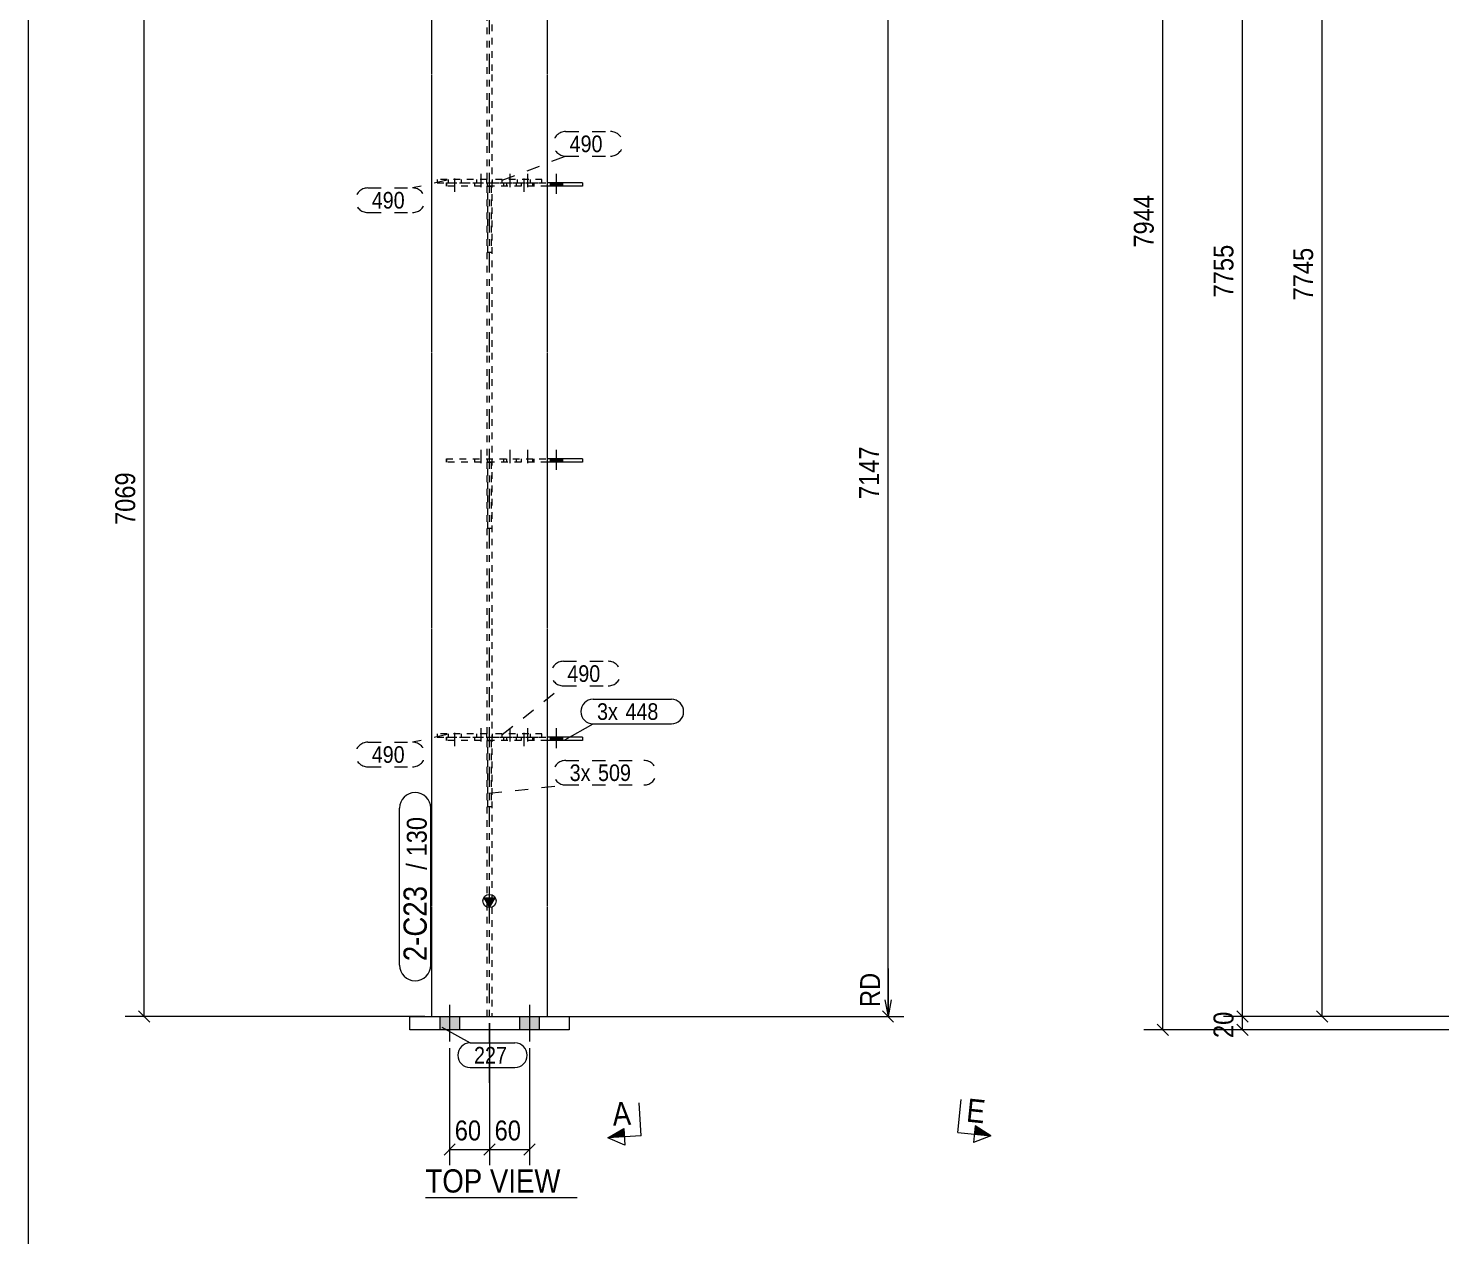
# Model space of a CAD drawing. Header units: millimetres. Extents: x 2 to 579, y 0 to 825.
# Drawn here: x 5 to 217.7, y 420.9 to 602.8 of the extents above; entities that cross this region are included whole.
import ezdxf

# ---------------------------------------------------------------- set-up
doc = ezdxf.new("R2010")
doc.units = ezdxf.units.MM
for name, pattern in [('XKITLINE00', [0]), ('XKITLINE01', [4, 1, -1, 1, -1]), ('XKITLINE02', [4, 2, -2]), ('XKITLINE03', [6, 3, -1, 1, -1])]:
    doc.linetypes.add(name, pattern=pattern)
for name, color, linetype, lineweight in [('Bolt', 3, 'Continuous', 0), ('Dimensions', 7, 'Continuous', 0), ('DrawingSheet', 5, 'Continuous', 0), ('OtherObjectType', 7, 'Continuous', 0), ('Part', 2, 'Continuous', 0), ('PartMark', 7, 'Continuous', 0), ('Section', 6, 'Continuous', 0)]:
    doc.layers.add(name, color=color, linetype=linetype, lineweight=lineweight)
doc.styles.add('ARIAL', font='ARIAL.TTF')

# ---------------------------------------------------------------- blocks, each defined once
blk = doc.blocks.new('*A44')
at = {"layer": 'Bolt'}
for points in [[(69.95, 453.93), (69.95, 451.93), (66.95, 451.93), (66.95, 453.93)], [(69.95, 453.93), (69.95, 451.93), (66.95, 451.93), (66.95, 453.93)], [(81.95, 453.93), (81.95, 451.93), (78.95, 451.93), (78.95, 453.93)], [(81.95, 453.93), (81.95, 451.93), (78.95, 451.93), (78.95, 453.93)]]:
    blk.add_hatch(color=3, dxfattribs=at).paths.add_polyline_path(points, flags=17)
at = {"layer": 'Bolt', "color": 3, "linetype": 'XKITLINE00', "lineweight": 0}
for p, q in [((68.45, 455.68), (68.45, 450.18)), ((68.45, 455.68), (68.45, 450.18)), ((80.45, 455.68), (80.45, 450.18)), ((80.45, 455.68), (80.45, 450.18)), ((66.95, 453.93), (66.95, 451.93)), ((66.95, 453.93), (66.95, 451.93)), ((69.95, 453.93), (69.95, 451.93)), ((69.95, 453.93), (69.95, 451.93)), ((78.95, 453.93), (78.95, 451.93)), ((78.95, 453.93), (78.95, 451.93)), ((81.95, 453.93), (81.95, 451.93)), ((81.95, 453.93), (81.95, 451.93))]:
    blk.add_line(p, q, dxfattribs=at)
blk = doc.blocks.new('*A46')
at = {"layer": 'Bolt', "color": 3, "linetype": 'XKITLINE02', "lineweight": 0}
for p, q in [((69.25, 494.68), (69.25, 497.68)), ((68.27, 496.03), (68.27, 496.53)), ((70.23, 496.03), (70.23, 496.53))]:
    blk.add_line(p, q, dxfattribs=at)
blk = doc.blocks.new('*A47')
at = {"layer": 'Bolt', "color": 3, "linetype": 'XKITLINE02', "lineweight": 0}
for p, q in [((79.65, 494.68), (79.65, 497.68)), ((78.67, 496.03), (78.67, 496.53)), ((80.63, 496.03), (80.63, 496.53))]:
    blk.add_line(p, q, dxfattribs=at)
blk = doc.blocks.new('*A48')
at = {"layer": 'Bolt'}
blk.add_hatch(color=3, dxfattribs=at).paths.add_polyline_path([(85.46, 496.03), (85.46, 495.53), (83.56, 495.53), (83.56, 496.03)], flags=17)
at = {"layer": 'Bolt', "color": 3, "linetype": 'XKITLINE02', "lineweight": 0}
for p, q in [((72.21, 496.03), (72.21, 495.53)), ((73.16, 497.37), (73.16, 494.37)), ((74.11, 496.03), (74.11, 495.53)), ((76.55, 496.03), (76.55, 495.53)), ((77.5, 497.37), (77.5, 494.37)), ((78.45, 496.03), (78.45, 495.53)), ((79.22, 496.03), (79.22, 495.53)), ((80.17, 497.37), (80.17, 494.37)), ((81.12, 496.03), (81.12, 495.53))]:
    blk.add_line(p, q, dxfattribs=at)
at = {"layer": 'Bolt', "color": 3, "linetype": 'XKITLINE00', "lineweight": 0}
for p, q in [((83.56, 496.03), (83.56, 495.53)), ((84.51, 497.37), (84.51, 494.37)), ((85.46, 496.03), (85.46, 495.53))]:
    blk.add_line(p, q, dxfattribs=at)
blk = doc.blocks.new('*A49')
at = {"layer": 'Bolt'}
blk.add_hatch(color=3, dxfattribs=at).paths.add_polyline_path([(85.46, 537.93), (85.46, 537.43), (83.56, 537.43), (83.56, 537.93)], flags=17)
at = {"layer": 'Bolt', "color": 3, "linetype": 'XKITLINE02', "lineweight": 0}
for p, q in [((73.16, 539.27), (73.16, 536.27)), ((77.5, 539.27), (77.5, 536.27)), ((80.17, 539.27), (80.17, 536.27)), ((72.21, 537.93), (72.21, 537.43)), ((74.11, 537.93), (74.11, 537.43)), ((76.55, 537.93), (76.55, 537.43)), ((78.45, 537.93), (78.45, 537.43)), ((79.22, 537.93), (79.22, 537.43)), ((81.12, 537.93), (81.12, 537.43))]:
    blk.add_line(p, q, dxfattribs=at)
at = {"layer": 'Bolt', "color": 3, "linetype": 'XKITLINE00', "lineweight": 0}
for p, q in [((84.51, 539.27), (84.51, 536.27)), ((83.56, 537.93), (83.56, 537.43)), ((85.46, 537.93), (85.46, 537.43))]:
    blk.add_line(p, q, dxfattribs=at)
blk = doc.blocks.new('*A50')
at = {"layer": 'Bolt'}
blk.add_hatch(color=3, dxfattribs=at).paths.add_polyline_path([(85.46, 579.51), (85.46, 579.01), (83.56, 579.01), (83.56, 579.51)], flags=17)
at = {"layer": 'Bolt', "color": 3, "linetype": 'XKITLINE02', "lineweight": 0}
for p, q in [((73.16, 580.85), (73.16, 577.85)), ((77.5, 580.85), (77.5, 577.85)), ((80.17, 580.85), (80.17, 577.85)), ((72.21, 579.51), (72.21, 579.01)), ((74.11, 579.51), (74.11, 579.01)), ((76.55, 579.51), (76.55, 579.01)), ((78.45, 579.51), (78.45, 579.01)), ((79.22, 579.51), (79.22, 579.01)), ((81.12, 579.51), (81.12, 579.01))]:
    blk.add_line(p, q, dxfattribs=at)
at = {"layer": 'Bolt', "color": 3, "linetype": 'XKITLINE00', "lineweight": 0}
for p, q in [((84.51, 580.85), (84.51, 577.85)), ((83.56, 579.51), (83.56, 579.01)), ((85.46, 579.51), (85.46, 579.01))]:
    blk.add_line(p, q, dxfattribs=at)
blk = doc.blocks.new('*A51')
at = {"layer": 'Bolt', "color": 3, "linetype": 'XKITLINE02', "lineweight": 0}
for p, q in [((69.25, 578.16), (69.25, 581.16)), ((68.27, 579.51), (68.27, 580.01)), ((70.23, 579.51), (70.23, 580.01))]:
    blk.add_line(p, q, dxfattribs=at)
blk = doc.blocks.new('*A52')
at = {"layer": 'Bolt', "color": 3, "linetype": 'XKITLINE02', "lineweight": 0}
for p, q in [((79.65, 578.16), (79.65, 581.16)), ((78.67, 579.51), (78.67, 580.01)), ((80.63, 579.51), (80.63, 580.01))]:
    blk.add_line(p, q, dxfattribs=at)
blk = doc.blocks.new('*A55')
at = {"layer": 'Part'}
blk.add_hatch(color=2, dxfattribs=at).paths.add_polyline_path([(73.65, 471.84), (75.25, 471.84), (74.45, 470.44)], flags=17)
at = {"layer": 'Part', "color": 7, "linetype": 'XKITLINE03', "lineweight": 0}
for p, q in [((74.45, 595.91), (74.45, 687.62)), ((74.45, 554.01), (74.45, 595.81)), ((74.45, 512.43), (74.45, 553.91)), ((74.45, 470.53), (74.45, 512.33)), ((74.45, 443.93), (74.45, 470.43))]:
    blk.add_line(p, q, dxfattribs=at)
at = {"layer": 'Part', "color": 2, "linetype": 'XKITLINE00', "lineweight": 0}
for p, q in [((83.2, 679.47), (65.7, 679.47)), ((65.7, 679.47), (65.7, 595.91)), ((83.2, 595.91), (83.2, 679.47)), ((65.7, 595.81), (65.7, 554.01)), ((83.2, 554.01), (83.2, 595.81)), ((65.7, 553.91), (65.7, 512.43)), ((83.2, 512.43), (83.2, 553.91)), ((65.7, 512.33), (65.7, 470.53)), ((83.2, 470.53), (83.2, 512.33)), ((65.7, 470.43), (65.7, 453.93)), ((74.45, 470.44), (73.65, 471.84)), ((73.65, 471.84), (75.25, 471.84)), ((75.25, 471.84), (74.45, 470.44)), ((83.2, 453.93), (83.2, 470.43))]:
    blk.add_line(p, q, dxfattribs=at)
at = {"layer": 'Part', "color": 7, "linetype": 'XKITLINE01', "lineweight": 0}
for p, q in [((74.1, 679.35), (65.7, 679.35)), ((74.1, 595.91), (74.1, 679.35)), ((74.8, 679.35), (74.8, 595.91)), ((74.8, 679.35), (83.2, 679.35)), ((74.1, 675.9), (65.7, 675.9)), ((65.7, 675.78), (83.2, 675.78)), ((74.8, 675.9), (83.2, 675.9)), ((74.1, 554.01), (74.1, 595.81)), ((74.8, 595.81), (74.8, 554.01)), ((74.1, 512.43), (74.1, 553.91)), ((74.8, 553.91), (74.8, 512.43)), ((74.1, 470.53), (74.1, 512.33)), ((74.8, 512.33), (74.8, 470.53)), ((74.1, 453.93), (74.1, 470.43)), ((74.8, 470.43), (74.8, 453.93)), ((65.7, 453.93), (83.2, 453.93))]:
    blk.add_line(p, q, dxfattribs=at)
at = {"layer": 'Part', "color": 2, "linetype": 'XKITLINE00', "lineweight": 0}
blk.add_circle((74.45, 471.34), 1, dxfattribs=at)
blk = doc.blocks.new('*A59')
at = {"layer": 'Part', "color": 2, "linetype": 'XKITLINE00', "lineweight": 0}
for p, q in [((62.45, 451.93), (62.45, 453.93)), ((62.45, 453.93), (86.45, 453.93)), ((86.45, 453.93), (86.45, 451.93)), ((86.45, 451.93), (62.45, 451.93))]:
    blk.add_line(p, q, dxfattribs=at)
blk = doc.blocks.new('*A65')
at = {"layer": 'Part', "color": 7, "linetype": 'XKITLINE01', "lineweight": 0}
for p, q in [((74.05, 496.53), (66.55, 496.53)), ((66.55, 496.53), (66.55, 496.03)), ((66.55, 496.03), (74.05, 496.03)), ((72.55, 496.03), (72.55, 496.53)), ((74.05, 496.03), (74.05, 496.53))]:
    blk.add_line(p, q, dxfattribs=at)
blk = doc.blocks.new('*A66')
at = {"layer": 'Part', "color": 7, "linetype": 'XKITLINE01', "lineweight": 0}
for p, q in [((82.35, 496.53), (74.85, 496.53)), ((74.85, 496.53), (74.85, 496.03)), ((74.85, 496.03), (82.35, 496.03)), ((76.35, 496.03), (76.35, 496.53)), ((82.35, 496.03), (82.35, 496.53))]:
    blk.add_line(p, q, dxfattribs=at)
blk = doc.blocks.new('*A67')
at = {"layer": 'Part', "color": 7, "linetype": 'XKITLINE01', "lineweight": 0}
for p, q in [((74.2, 495.53), (74.7, 495.53)), ((74.2, 485.53), (74.2, 495.53)), ((74.2, 495.53), (74.7, 495.53)), ((74.7, 495.53), (74.7, 485.53)), ((74.7, 485.53), (74.2, 485.53))]:
    blk.add_line(p, q, dxfattribs=at)
blk = doc.blocks.new('*A68')
at = {"layer": 'Part', "color": 7, "linetype": 'XKITLINE01', "lineweight": 0}
for p, q in [((67.95, 496.03), (67.95, 495.53)), ((67.95, 495.53), (67.95, 496.03)), ((67.95, 496.03), (83.2, 496.03)), ((77.07, 495.53), (77.07, 496.03)), ((80.95, 496.03), (80.95, 495.53)), ((80.95, 495.53), (80.95, 496.03)), ((83.2, 495.53), (67.95, 495.53))]:
    blk.add_line(p, q, dxfattribs=at)
at = {"layer": 'Part', "color": 2, "linetype": 'XKITLINE00', "lineweight": 0}
for p, q in [((88.45, 496.03), (83.2, 496.03)), ((88.45, 496.03), (88.45, 495.53)), ((88.45, 495.53), (83.2, 495.53))]:
    blk.add_line(p, q, dxfattribs=at)
blk = doc.blocks.new('*A69')
at = {"layer": 'Part', "color": 7, "linetype": 'XKITLINE01', "lineweight": 0}
for p, q in [((74.2, 537.43), (74.7, 537.43)), ((74.2, 527.43), (74.2, 537.43)), ((74.2, 537.43), (74.7, 537.43)), ((74.7, 537.43), (74.7, 527.43)), ((74.7, 527.43), (74.2, 527.43))]:
    blk.add_line(p, q, dxfattribs=at)
blk = doc.blocks.new('*A70')
at = {"layer": 'Part', "color": 7, "linetype": 'XKITLINE01', "lineweight": 0}
for p, q in [((67.95, 537.93), (67.95, 537.43)), ((67.95, 537.43), (67.95, 537.93)), ((67.95, 537.93), (83.2, 537.93)), ((83.2, 537.43), (67.95, 537.43)), ((77.07, 537.43), (77.07, 537.93)), ((80.95, 537.93), (80.95, 537.43)), ((80.95, 537.43), (80.95, 537.93))]:
    blk.add_line(p, q, dxfattribs=at)
at = {"layer": 'Part', "color": 2, "linetype": 'XKITLINE00', "lineweight": 0}
for p, q in [((88.45, 537.93), (83.2, 537.93)), ((88.45, 537.43), (83.2, 537.43)), ((88.45, 537.93), (88.45, 537.43))]:
    blk.add_line(p, q, dxfattribs=at)
blk = doc.blocks.new('*A71')
at = {"layer": 'Part', "color": 7, "linetype": 'XKITLINE01', "lineweight": 0}
for p, q in [((74.2, 579.01), (74.7, 579.01)), ((74.2, 569.01), (74.2, 579.01)), ((74.2, 579.01), (74.7, 579.01)), ((74.7, 579.01), (74.7, 569.01)), ((74.7, 569.01), (74.2, 569.01))]:
    blk.add_line(p, q, dxfattribs=at)
blk = doc.blocks.new('*A72')
at = {"layer": 'Part', "color": 7, "linetype": 'XKITLINE01', "lineweight": 0}
for p, q in [((67.95, 579.51), (67.95, 579.01)), ((67.95, 579.01), (67.95, 579.51)), ((67.95, 579.51), (83.2, 579.51)), ((83.2, 579.01), (67.95, 579.01)), ((77.07, 579.01), (77.07, 579.51)), ((80.95, 579.51), (80.95, 579.01)), ((80.95, 579.01), (80.95, 579.51))]:
    blk.add_line(p, q, dxfattribs=at)
at = {"layer": 'Part', "color": 2, "linetype": 'XKITLINE00', "lineweight": 0}
for p, q in [((88.45, 579.51), (83.2, 579.51)), ((88.45, 579.01), (83.2, 579.01)), ((88.45, 579.51), (88.45, 579.01))]:
    blk.add_line(p, q, dxfattribs=at)
blk = doc.blocks.new('*A73')
at = {"layer": 'Part', "color": 7, "linetype": 'XKITLINE01', "lineweight": 0}
for p, q in [((74.05, 580.01), (66.55, 580.01)), ((66.55, 580.01), (66.55, 579.51)), ((66.55, 579.51), (74.05, 579.51)), ((72.55, 579.51), (72.55, 580.01)), ((74.05, 579.51), (74.05, 580.01))]:
    blk.add_line(p, q, dxfattribs=at)
blk = doc.blocks.new('*A74')
at = {"layer": 'Part', "color": 7, "linetype": 'XKITLINE01', "lineweight": 0}
for p, q in [((82.35, 580.01), (74.85, 580.01)), ((74.85, 580.01), (74.85, 579.51)), ((74.85, 579.51), (82.35, 579.51)), ((76.35, 579.51), (76.35, 580.01)), ((82.35, 579.51), (82.35, 580.01))]:
    blk.add_line(p, q, dxfattribs=at)
blk = doc.blocks.new('*A93')
at = {"layer": 'DrawingSheet', "color": 5, "linetype": 'XKITLINE00', "lineweight": 0}
blk.add_line((5, 825), (5, 5), dxfattribs=at)
blk = doc.blocks.new('*A101')
at = {"layer": 'Dimensions', "color": 7, "linetype": 'XKITLINE00', "lineweight": 0}
for p, q in [((297.4, 696.46), (172.96, 696.46)), ((174.96, 697.31), (176.66, 695.61)), ((175.81, 451.93), (175.81, 696.46)), ((275.81, 451.93), (172.96, 451.93)), ((174.96, 452.78), (176.66, 451.08))]:
    blk.add_line(p, q, dxfattribs=at)
at = {"layer": 'Dimensions', "color": 3}
for p in [(175.81, 696.46), (175.81, 451.93)]:
    blk.add_point(p, dxfattribs=at)
at = {"layer": 'Dimensions', "color": 3, "style": 'ARIAL', "width": 0.85}
blk.add_text('7944', height=3, rotation=90.0002, dxfattribs=at).set_placement((174.46, 569.74))
blk = doc.blocks.new('*A102')
at = {"layer": 'Dimensions', "color": 7, "linetype": 'XKITLINE00', "lineweight": 0}
for p, q in [((277.31, 453.93), (184.96, 453.93)), ((186.96, 454.78), (188.66, 453.08)), ((187.81, 451.93), (187.81, 453.93)), ((275.81, 451.93), (184.96, 451.93)), ((186.96, 452.78), (188.66, 451.08))]:
    blk.add_line(p, q, dxfattribs=at)
at = {"layer": 'Dimensions', "color": 3}
for p in [(187.81, 453.93), (187.81, 451.93)]:
    blk.add_point(p, dxfattribs=at)
at = {"layer": 'Dimensions', "color": 3, "style": 'ARIAL', "width": 0.85}
blk.add_text('20', height=3, rotation=90.0002, dxfattribs=at).set_placement((186.46, 450.7))
blk = doc.blocks.new('*A125')
at = {"layer": 'Section'}
for points in [[(234.55, 712.23), (237.04, 711.96), (234.42, 710.98)], [(147.57, 437.47), (149.92, 435.97), (147.44, 436.23)]]:
    blk.add_hatch(color=3, dxfattribs=at).paths.add_polyline_path(points, flags=17)
at = {"layer": 'Section', "color": 1, "linetype": 'XKITLINE00', "lineweight": 0}
for p, q in [((232.06, 712.49), (231.54, 707.52)), ((232.06, 712.49), (237.04, 711.96)), ((144.95, 436.49), (145.47, 441.46)), ((144.95, 436.49), (149.92, 435.97))]:
    blk.add_line(p, q, dxfattribs=at)
at = {"layer": 'Section', "color": 3, "linetype": 'XKITLINE00', "lineweight": 0}
for p, q in [((234.42, 710.98), (234.68, 713.47)), ((234.68, 713.47), (237.04, 711.96)), ((237.04, 711.96), (234.42, 710.98)), ((147.57, 437.47), (147.31, 434.99)), ((149.92, 435.97), (147.57, 437.47)), ((149.92, 435.97), (147.31, 434.99))]:
    blk.add_line(p, q, dxfattribs=at)
at = {"layer": 'Section', "color": 7, "style": 'ARIAL', "width": 0.85}
for p in [(232.51, 707.16), (146.13, 438.13)]:
    blk.add_text('E', height=3.5, rotation=-6.0218, dxfattribs=at).set_placement(p)
blk = doc.blocks.new('*A129')
at = {"layer": 'Dimensions', "color": 7, "linetype": 'XKITLINE00', "lineweight": 0}
for p, q in [((277.31, 679.47), (184.96, 679.47)), ((186.96, 680.32), (188.66, 678.62)), ((187.81, 453.93), (187.81, 679.47)), ((277.31, 453.93), (184.96, 453.93)), ((186.96, 454.78), (188.66, 453.08))]:
    blk.add_line(p, q, dxfattribs=at)
at = {"layer": 'Dimensions', "color": 3}
for p in [(187.81, 679.47), (187.81, 453.93)]:
    blk.add_point(p, dxfattribs=at)
at = {"layer": 'Dimensions', "color": 3, "style": 'ARIAL', "width": 0.85}
blk.add_text('7755', height=3, rotation=90.0002, dxfattribs=at).set_placement((186.46, 562.25))
blk = doc.blocks.new('*A131')
at = {"layer": 'Dimensions', "color": 7, "linetype": 'XKITLINE00', "lineweight": 0}
for p, q in [((295.51, 678.56), (196.96, 678.56)), ((198.96, 679.41), (200.66, 677.71)), ((199.81, 453.93), (199.81, 678.56)), ((277.31, 453.93), (196.96, 453.93)), ((198.96, 454.78), (200.66, 453.08))]:
    blk.add_line(p, q, dxfattribs=at)
at = {"layer": 'Dimensions', "color": 3}
for p in [(199.81, 678.56), (199.81, 453.93)]:
    blk.add_point(p, dxfattribs=at)
at = {"layer": 'Dimensions', "color": 3, "style": 'ARIAL', "width": 0.85}
blk.add_text('7745', height=3, dxfattribs=at).set_placement((201.11, 679.76))
blk.add_text('7745', height=3, rotation=90.0002, dxfattribs=at).set_placement((198.46, 561.79))
blk = doc.blocks.new('*A166')
at = {"layer": 'Dimensions', "color": 7, "linetype": 'XKITLINE00', "lineweight": 0}
for p, q in [((74.45, 452.93), (74.45, 431.53)), ((68.45, 449.18), (68.45, 431.53)), ((69.3, 434.78), (67.6, 433.08)), ((68.45, 433.93), (74.45, 433.93)), ((75.3, 434.78), (73.6, 433.08))]:
    blk.add_line(p, q, dxfattribs=at)
at = {"layer": 'Dimensions', "color": 3}
for p in [(68.45, 433.93), (74.45, 433.93)]:
    blk.add_point(p, dxfattribs=at)
at = {"layer": 'Dimensions', "color": 3, "style": 'ARIAL', "width": 0.85}
blk.add_text('60', height=3, dxfattribs=at).set_placement((69.22, 435.28))
blk = doc.blocks.new('*A167')
at = {"layer": 'Dimensions', "color": 7, "linetype": 'XKITLINE00', "lineweight": 0}
for p, q in [((74.45, 452.93), (74.45, 431.53)), ((80.45, 449.18), (80.45, 431.53)), ((75.3, 434.78), (73.6, 433.08)), ((74.45, 433.93), (80.45, 433.93)), ((81.3, 434.78), (79.6, 433.08))]:
    blk.add_line(p, q, dxfattribs=at)
at = {"layer": 'Dimensions', "color": 3}
for p in [(74.45, 433.93), (80.45, 433.93)]:
    blk.add_point(p, dxfattribs=at)
at = {"layer": 'Dimensions', "color": 3, "style": 'ARIAL', "width": 0.85}
blk.add_text('60', height=3, dxfattribs=at).set_placement((75.22, 435.28))
blk = doc.blocks.new('*A171')
at = {"layer": 'PartMark', "color": 7, "linetype": 'XKITLINE00', "lineweight": 0}
for p, q in [((67.28, 452.36), (71.52, 449.96)), ((71.52, 449.96), (78.28, 449.96)), ((71.52, 446.26), (78.28, 446.26))]:
    blk.add_line(p, q, dxfattribs=at)
for centre, start, end in [((71.52, 448.11), 90, 270), ((78.28, 448.11), 270, 90)]:
    blk.add_arc(centre, 1.85, start, end, dxfattribs=at)
at = {"layer": 'PartMark', "color": 3, "style": 'ARIAL', "width": 0.85}
blk.add_text('227', height=2.5, dxfattribs=at).set_placement((72.12, 446.86))
blk = doc.blocks.new('*A175')
at = {"layer": 'PartMark', "color": 7, "linetype": 'XKITLINE00', "lineweight": 0}
for p, q in [((60.9, 461.68), (60.9, 485.33)), ((65.6, 461.68), (65.6, 485.33))]:
    blk.add_line(p, q, dxfattribs=at)
for centre, start, end in [((63.25, 485.33), 0, 180), ((63.25, 461.68), 180, 0)]:
    blk.add_arc(centre, 2.35, start, end, dxfattribs=at)
at = {"layer": 'PartMark', "color": 3, "style": 'ARIAL', "width": 0.85}
for s, p in [('130', (65, 478.05)), ('/', (65, 476.04))]:
    blk.add_text(s, height=3, rotation=90.0002, dxfattribs=at).set_placement(p)
at = {"layer": 'PartMark', "color": 1, "style": 'ARIAL', "width": 0.85}
blk.add_text('2-C23', height=3.5, rotation=90.0002, dxfattribs=at).set_placement((65, 462.28))
blk = doc.blocks.new('*A176')
at = {"layer": 'PartMark', "color": 7, "linetype": 'XKITLINE00', "lineweight": 0}
for p, q in [((90.04, 501.72), (101.83, 501.72)), ((85.8, 495.63), (90.04, 498.02)), ((90.04, 498.02), (101.83, 498.02))]:
    blk.add_line(p, q, dxfattribs=at)
for centre, start, end in [((90.04, 499.87), 90, 270), ((101.83, 499.87), 270, 90)]:
    blk.add_arc(centre, 1.85, start, end, dxfattribs=at)
at = {"layer": 'PartMark', "color": 3, "style": 'ARIAL', "width": 0.85}
for s, p in [('3x', (90.64, 498.62)), ('448', (94.92, 498.62))]:
    blk.add_text(s, height=2.5, dxfattribs=at).set_placement(p)
blk = doc.blocks.new('*A177')
at = {"layer": 'PartMark', "color": 7, "linetype": 'XKITLINE02', "lineweight": 0}
for p, q in [((85.92, 492.51), (97.71, 492.51)), ((74.33, 487.56), (85.92, 488.81)), ((85.92, 488.81), (97.71, 488.81))]:
    blk.add_line(p, q, dxfattribs=at)
for centre, start, end in [((85.92, 490.66), 90, 270), ((97.71, 490.66), 270, 90)]:
    blk.add_arc(centre, 1.85, start, end, dxfattribs=at)
at = {"layer": 'PartMark', "color": 3, "style": 'ARIAL', "width": 0.85}
for s, p in [('3x', (86.52, 489.41)), ('509', (90.79, 489.41))]:
    blk.add_text(s, height=2.5, dxfattribs=at).set_placement(p)
blk = doc.blocks.new('*A178')
at = {"layer": 'Section'}
for points in [[(49.28, 667.05), (46.71, 668.16), (49.21, 668.3)], [(94.76, 435.82), (92.27, 435.68), (94.69, 437.07)]]:
    blk.add_hatch(color=3, dxfattribs=at).paths.add_polyline_path(points, flags=17)
at = {"layer": 'Section', "color": 3, "linetype": 'XKITLINE00', "lineweight": 0}
for p, q in [((46.71, 668.16), (49.14, 669.55)), ((46.71, 668.16), (49.28, 667.05)), ((49.28, 667.05), (49.14, 669.55)), ((92.27, 435.68), (94.69, 437.07)), ((94.69, 437.07), (94.83, 434.57)), ((94.83, 434.57), (92.27, 435.68))]:
    blk.add_line(p, q, dxfattribs=at)
at = {"layer": 'Section', "color": 1, "linetype": 'XKITLINE00', "lineweight": 0}
for p, q in [((51.7, 668.45), (46.71, 668.16)), ((51.7, 668.45), (52, 663.45)), ((97.26, 435.97), (96.97, 440.96)), ((97.26, 435.97), (92.27, 435.68))]:
    blk.add_line(p, q, dxfattribs=at)
at = {"layer": 'Section', "color": 7, "style": 'ARIAL', "width": 0.85}
for p in [(47.9, 662.97), (93.05, 437.48)]:
    blk.add_text('A', height=3.5, rotation=3.3346, dxfattribs=at).set_placement(p)
blk = doc.blocks.new('*A180')
at = {"layer": 'OtherObjectType', "color": 7, "linetype": 'XKITLINE00', "lineweight": 0}
blk.add_line((64.81, 426.68), (87.64, 426.68), dxfattribs=at)
at = {"layer": 'OtherObjectType', "color": 7, "style": 'ARIAL', "width": 0.85}
blk.add_text('TOP VIEW', height=3.5, dxfattribs=at).set_placement((64.81, 427.43))
blk = doc.blocks.new('*A186')
at = {"layer": 'Dimensions', "color": 7, "linetype": 'XKITLINE00', "lineweight": 0}
for p, q in [((65.1, 610.91), (19.6, 610.91)), ((21.6, 611.76), (23.3, 610.06)), ((22.45, 453.93), (22.45, 610.91)), ((64.7, 453.93), (19.6, 453.93)), ((21.6, 454.78), (23.3, 453.08))]:
    blk.add_line(p, q, dxfattribs=at)
at = {"layer": 'Dimensions', "color": 3}
for p in [(22.45, 610.91), (22.45, 453.93)]:
    blk.add_point(p, dxfattribs=at)
at = {"layer": 'Dimensions', "color": 3, "style": 'ARIAL', "width": 0.85}
blk.add_text('7069', height=3, dxfattribs=at).set_placement((23.75, 612.11))
blk.add_text('7069', height=3, rotation=90.0002, dxfattribs=at).set_placement((21.1, 527.97))
blk = doc.blocks.new('*A190')
at = {"layer": 'Dimensions', "color": 7, "linetype": 'XKITLINE00', "lineweight": 0}
for p, q in [((133.6, 619.56), (135.3, 617.86)), ((80.45, 618.71), (136.85, 618.71)), ((134.45, 453.93), (134.45, 618.71)), ((134.45, 461.15), (134.45, 453.93)), ((133.95, 456.43), (134.45, 453.93)), ((134.95, 456.43), (134.45, 453.93)), ((84.2, 453.93), (136.85, 453.93)), ((84.2, 453.93), (136.85, 453.93)), ((133.6, 454.78), (135.3, 453.08))]:
    blk.add_line(p, q, dxfattribs=at)
at = {"layer": 'Dimensions', "color": 3}
for p in [(134.45, 618.71), (134.45, 453.93)]:
    blk.add_point(p, dxfattribs=at)
at = {"layer": 'Dimensions', "color": 7}
blk.add_point((134.45, 453.93), dxfattribs=at)
at = {"layer": 'Dimensions', "color": 3, "style": 'ARIAL', "width": 0.85}
blk.add_text('7147', height=3, dxfattribs=at).set_placement((119.75, 619.91))
for s, p in [('7147', (133.1, 531.87)), ('RD', (133.25, 455.37))]:
    blk.add_text(s, height=3, rotation=90.0002, dxfattribs=at).set_placement(p)
blk = doc.blocks.new('*A202')
at = {"layer": 'PartMark', "color": 7, "linetype": 'XKITLINE02', "lineweight": 0}
for p, q in [((85.91, 587.23), (92.67, 587.23)), ((76.38, 579.88), (85.91, 583.53)), ((85.91, 583.53), (92.67, 583.53))]:
    blk.add_line(p, q, dxfattribs=at)
for centre, start, end in [((85.91, 585.38), 90, 270), ((92.67, 585.38), 270, 90)]:
    blk.add_arc(centre, 1.85, start, end, dxfattribs=at)
at = {"layer": 'PartMark', "color": 3, "style": 'ARIAL', "width": 0.85}
blk.add_text('490', height=2.5, dxfattribs=at).set_placement((86.51, 584.13))
blk = doc.blocks.new('*A203')
at = {"layer": 'PartMark', "color": 7, "linetype": 'XKITLINE02', "lineweight": 0}
for p, q in [((56.12, 578.73), (62.88, 578.73)), ((68.08, 579.88), (62.88, 578.73)), ((56.12, 575.03), (62.88, 575.03))]:
    blk.add_line(p, q, dxfattribs=at)
for centre, start, end in [((56.12, 576.88), 90, 270), ((62.88, 576.88), 270, 90)]:
    blk.add_arc(centre, 1.85, start, end, dxfattribs=at)
at = {"layer": 'PartMark', "color": 3, "style": 'ARIAL', "width": 0.85}
blk.add_text('490', height=2.5, dxfattribs=at).set_placement((56.72, 575.63))
blk = doc.blocks.new('*A204')
at = {"layer": 'PartMark', "color": 7, "linetype": 'XKITLINE02', "lineweight": 0}
for p, q in [((85.57, 507.44), (92.33, 507.44)), ((76.38, 496.4), (85.57, 503.74)), ((85.57, 503.74), (92.33, 503.74))]:
    blk.add_line(p, q, dxfattribs=at)
for centre, start, end in [((85.57, 505.59), 90, 270), ((92.33, 505.59), 270, 90)]:
    blk.add_arc(centre, 1.85, start, end, dxfattribs=at)
at = {"layer": 'PartMark', "color": 3, "style": 'ARIAL', "width": 0.85}
blk.add_text('490', height=2.5, dxfattribs=at).set_placement((86.17, 504.34))
blk = doc.blocks.new('*A205')
at = {"layer": 'PartMark', "color": 7, "linetype": 'XKITLINE02', "lineweight": 0}
for p, q in [((68.08, 496.4), (62.88, 495.25)), ((56.12, 495.25), (62.88, 495.25)), ((56.12, 491.55), (62.88, 491.55))]:
    blk.add_line(p, q, dxfattribs=at)
for centre, start, end in [((56.12, 493.4), 90, 270), ((62.88, 493.4), 270, 90)]:
    blk.add_arc(centre, 1.85, start, end, dxfattribs=at)
at = {"layer": 'PartMark', "color": 3, "style": 'ARIAL', "width": 0.85}
blk.add_text('490', height=2.5, dxfattribs=at).set_placement((56.72, 492.15))

msp = doc.modelspace()

# ---------------------------------------------------------------- block references
at = {"lineweight": 0}
for name in ['*A93', '*A125', '*A101', '*A131', '*A129', '*A178', '*A190', '*A186', '*A202', '*A51', '*A50', '*A52', '*A203', '*A73', '*A72', '*A71', '*A74', '*A49', '*A70', '*A69', '*A204', '*A176', '*A46', '*A47', '*A205', '*A65', '*A68', '*A48', '*A66', '*A67', '*A177', '*A175', '*A44', '*A59', '*A102', '*A171', '*A166', '*A167', '*A180']:
    msp.add_blockref(name, (0, 0), dxfattribs=at)
at = {"layer": 'Part', "lineweight": 0}
msp.add_blockref('*A55', (0, 0), dxfattribs=at)

doc.saveas('drawing.dxf')
